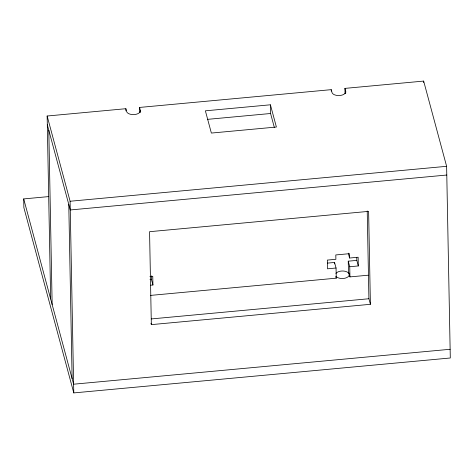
<?xml version="1.0" encoding="UTF-8"?>
<svg xmlns="http://www.w3.org/2000/svg" width="474" height="474" viewBox="0 0 474 474"><rect width="100%" height="100%" fill="white"/><g stroke="black" fill="none" stroke-linecap="round" stroke-linejoin="round"><path stroke-width="0.71" d="M50.659 298.97L47.145 116.012L125.871 108.706L126.605 111.431A6.92 3.756 -1.1 0 0 129.248 113.89L130.812 114.358A6.92 3.756 -1.1 0 0 137.667 113.778L138.947 113.067A6.92 3.756 -1.1 0 0 140.322 110.27L139.557 107.438L331.237 89.657L331.99 92.436A6.92 3.756 -1.1 0 0 334.697 94.871L336.273 95.327A6.92 3.756 -1.1 0 0 343.123 94.693L344.379 93.971A6.92 3.756 -1.1 0 0 345.682 91.162L344.93 88.383L423.655 81.084L446.621 166.315L450.3 357.989L73.784 392.916L23.866 207.624L23.7 198.914L48.751 196.592M270.411 104.795L205.378 110.827L211.368 133.064L276.401 127.032L270.411 104.795L270.583 113.505L274.322 127.405M207.736 119.335L270.583 113.505M47.145 116.012L70.105 201.249L446.621 166.315M446.786 175.03L70.27 209.958L47.311 124.721M149.914 276.549L152.764 276.289L152.93 284.998L150.791 285.194M348.272 253.163L349.581 258.028L358.137 257.234L358.303 265.944L349.747 266.738L348.248 261.18L356.804 260.386L358.303 265.944M150.009 279.571L151.437 279.441L152.93 284.998M327.427 263.111L334.555 262.454L336.054 268.011L336.25 278.173L150.471 295.409M336.054 268.011L327.498 268.805L327.333 260.09L335.888 259.296L335.805 254.941L349.498 253.673L349.581 258.028M348.248 261.18L348.443 271.347L349.942 276.905L368.18 275.21M151.313 318.931L368.908 298.744L370.401 304.308L151.342 324.631L150.969 323.238M450.134 349.279L73.618 384.207L23.7 198.914M335.876 276.786L336.25 278.173M423.655 81.084L423.685 82.535M370.401 304.308L368.618 211.374L149.559 231.697L151.342 324.631M367.22 210.977L368.908 298.744M356.75 257.483L356.804 260.386M349.747 266.738L349.942 276.905M345.682 91.162L345.724 93.342M344.93 88.383L345.031 93.467M331.237 89.657L331.267 91.109M334.555 262.454L334.585 263.905M151.366 275.809L151.437 279.441M140.322 110.27L140.363 112.451M139.557 107.438L139.658 112.522M125.871 108.706L125.912 110.886M70.105 201.249L73.784 392.916M68.777 204.401L72.119 378.649M48.81 130.285L52.152 304.533M335.995 276.33A6.92 3.756 -1.1 0 0 338.211 277.829L339.787 278.285A6.92 3.756 -1.1 0 0 346.636 277.651L347.892 276.929A6.92 3.756 -1.1 0 0 346.482 271.691L344.906 271.235A6.92 3.756 -1.1 0 0 338.063 271.869L336.801 272.586A6.92 3.756 -1.1 0 0 335.918 273.457"/></g></svg>
